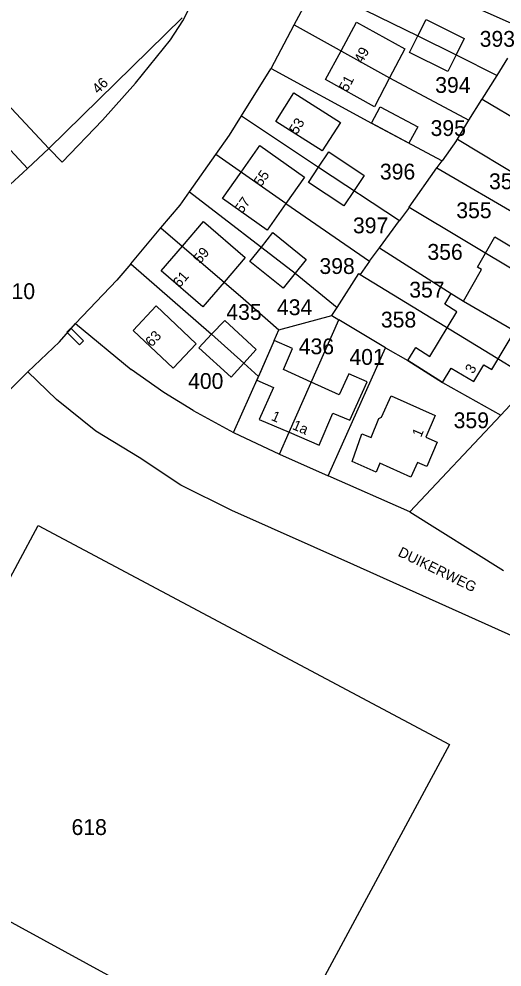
# Model space of a CAD drawing. Extents: x 191922 to 199923, y 328959 to 333350.
# Drawn here: x 196274.9 to 196357.4, y 330759.9 to 330921.7 of the extents above; entities that cross this region are included whole.
import ezdxf

# ---------------------------------------------------------------- set-up
doc = ezdxf.new("R2010")
doc.units = 0
for name, color, linetype in [('enkelbestemming', 7, 'Continuous'), ('Level 6', 7, 'Continuous'), ('maatvoering - maximum aantal wooneenheden', 7, 'Continuous'), ('Maatvoering_symbolen', 7, 'Continuous'), ('recreatiewoning', 7, 'Continuous')]:
    doc.layers.add(name, color=color, linetype=linetype)

msp = doc.modelspace()

# ---------------------------------------------------------------- linework, layer by layer
at = {"layer": 'Level 6'}
for p, q in [((196325.33, 330927.46), (196343, 330918.8)), ((196321.91, 330920.69), (196324.35, 330925.31)), ((196302.87, 330921.36), (196304.24, 330924.05)), ((196300.76, 330918.11), (196302.87, 330921.36)), ((196317.96, 330913.22), (196321.91, 330920.69)), ((196321.91, 330920.69), (196338.18, 330911.64)), ((196294.84, 330910.73), (196300.76, 330918.11)), ((196343, 330918.8), (196349.52, 330915.55)), ((196349.52, 330915.55), (196356.52, 330912.02)), ((196356.52, 330912.02), (196358.35, 330915.02)), ((196312.93, 330905.15), (196317.92, 330913.15)), ((196317.92, 330913.15), (196317.96, 330913.22)), ((196317.96, 330913.22), (196335.11, 330903.91)), ((196338.18, 330911.64), (196351.73, 330904.39)), ((196353.99, 330908), (196356.52, 330912.02)), ((196262.09, 330911.48), (196276.38, 330896.18)), ((196289.2, 330904.39), (196294.84, 330910.73)), ((196351.73, 330904.39), (196353.95, 330907.93)), ((196353.95, 330907.93), (196353.99, 330908)), ((196353.99, 330908), (196382.43, 330891.01)), ((196310.86, 330901.85), (196312.93, 330905.15)), ((196312.93, 330905.15), (196326.06, 330896.37)), ((196282.27, 330897.24), (196289.2, 330904.39)), ((196335.11, 330903.91), (196347.13, 330897.48)), ((196349.77, 330901.19), (196351.73, 330904.39)), ((196308.54, 330898.57), (196310.86, 330901.85)), ((196349.6, 330900.92), (196347.13, 330897.48)), ((196349.6, 330900.92), (196349.77, 330901.19)), ((196349.77, 330901.19), (196362.84, 330893.29)), ((196280, 330899.55), (196276.38, 330896.18)), ((196280, 330899.55), (196282.27, 330897.24)), ((196304.03, 330892.19), (196308.54, 330898.57)), ((196320.48, 330890.16), (196308.54, 330898.57)), ((196346.31, 330896.35), (196347.13, 330897.48)), ((196276.38, 330896.18), (196271.95, 330892.04)), ((196326.06, 330896.37), (196339.88, 330887.27)), ((196341.55, 330889.54), (196346.25, 330896.26)), ((196346.25, 330896.26), (196346.31, 330896.35)), ((196346.25, 330896.26), (196370.82, 330881.92)), ((196302.44, 330889.93), (196304.03, 330892.19)), ((196304.03, 330892.19), (196322.09, 330878.31)), ((196299.15, 330886.03), (196302.44, 330889.93)), ((196320.48, 330890.16), (196334.74, 330880.34)), ((196341.42, 330889.35), (196339.88, 330887.27)), ((196341.42, 330889.35), (196341.55, 330889.54)), ((196341.55, 330889.54), (196370.86, 330871.93)), ((196336.45, 330882.64), (196339.88, 330887.27)), ((196294, 330879.89), (196299.15, 330886.03)), ((196299.15, 330886.03), (196313.2, 330873.97)), ((196334.74, 330880.34), (196336.45, 330882.64)), ((196336.45, 330882.64), (196348.67, 330874.84)), ((196294, 330879.89), (196291.64, 330877.08)), ((196294, 330879.89), (196307.77, 330867.91)), ((196334.74, 330880.34), (196333.18, 330878.09)), ((196322.09, 330878.31), (196329.24, 330872.44)), ((196329.24, 330872.44), (196332.95, 330878.22)), ((196332.95, 330878.22), (196333.18, 330878.09)), ((196333.18, 330878.09), (196355.37, 330864.52)), ((196291.64, 330877.08), (196284.57, 330869.73)), ((196348.67, 330874.84), (196350.78, 330873.53)), ((196313.2, 330873.97), (196319.3, 330868.65)), ((196350.78, 330873.53), (196366.18, 330864.53)), ((196319.3, 330868.65), (196328.31, 330871.05)), ((196328.31, 330871.05), (196329.24, 330872.44)), ((196328.31, 330871.05), (196329.51, 330870.36)), ((196281.85, 330866.57), (196284.57, 330869.73)), ((196284.57, 330869.73), (196294.08, 330861.88)), ((196321.04, 330851.13), (196329.51, 330870.36)), ((196337.48, 330865.55), (196329.51, 330870.36)), ((196307.77, 330867.91), (196313.29, 330862.92)), ((196318.48, 330866.79), (196319.3, 330868.65)), ((196276.45, 330861.44), (196281.85, 330866.57)), ((196318.48, 330866.79), (196315.78, 330860.68)), ((196327.7, 330843.69), (196337.48, 330865.55)), ((196337.48, 330865.55), (196341.29, 330863.37)), ((196341.29, 330863.37), (196347.2, 330859.61)), ((196355.37, 330864.52), (196362.71, 330860.02)), ((196276.45, 330861.44), (196273.34, 330858.37)), ((196281.33, 330856.71), (196276.45, 330861.44)), ((196299.65, 330857.91), (196294.08, 330861.88)), ((196313.29, 330862.92), (196315.78, 330860.68)), ((196311.52, 330851.08), (196315.78, 330860.68)), ((196362.71, 330860.02), (196357.14, 330854.07)), ((196347.2, 330859.61), (196357.14, 330854.07)), ((196288.02, 330851.35), (196281.33, 330856.71)), ((196304.65, 330854.85), (196299.65, 330857.91)), ((196304.65, 330854.85), (196311.52, 330851.08)), ((196357.14, 330854.07), (196341.65, 330837.54)), ((196295.46, 330846.85), (196288.02, 330851.35)), ((196311.52, 330851.08), (196319.4, 330847.42)), ((196319.4, 330847.42), (196321.04, 330851.13)), ((196302.57, 330842.12), (196295.46, 330846.85)), ((196319.4, 330847.42), (196327.7, 330843.69)), ((196341.65, 330837.54), (196327.7, 330843.69)), ((196311.26, 330837.8), (196302.57, 330842.12)), ((196332.06, 330828.49), (196311.26, 330837.8)), ((196341.65, 330837.54), (196357.6, 330827.53)), ((196268.74, 330817.64), (196278.22, 330835.21)), ((196278.22, 330835.21), (196348.38, 330797.84)), ((196359.58, 330816.15), (196332.06, 330828.49)), ((196348.38, 330797.84), (196318.78, 330742.86)), ((196318.78, 330742.86), (196268.69, 330770.16))]:
    msp.add_line(p, q, dxfattribs=at)
msp.add_lwpolyline([(196328.51, 330934.45), (196345.55, 330926.96), (196361.35, 330919.91)], dxfattribs=at)
at = {"layer": 'recreatiewoning'}
for p, q in [((196280, 330899.55), (196302.77, 330921.85)), ((196343, 330918.8), (196344.4, 330921.61)), ((196344.4, 330921.61), (196350.92, 330918.37)), ((196329.89, 330916.25), (196332.52, 330921.14)), ((196332.52, 330921.14), (196340.77, 330916.6)), ((196341.6, 330915.98), (196343, 330918.8)), ((196350.92, 330918.37), (196349.52, 330915.55)), ((196340.77, 330916.6), (196338.18, 330911.64)), ((196327.26, 330911.36), (196329.89, 330916.25)), ((196348.12, 330912.74), (196341.6, 330915.98)), ((196349.52, 330915.55), (196348.12, 330912.74)), ((196265.93, 330914.68), (196280, 330899.55)), ((196338.18, 330911.64), (196335.58, 330906.68)), ((196335.58, 330906.68), (196327.26, 330911.36)), ((196318.75, 330904.2), (196321.83, 330909.08)), ((196321.83, 330909.08), (196329.79, 330904.01)), ((196335.11, 330903.91), (196336.59, 330906.66)), ((196336.59, 330906.66), (196342.99, 330903.26)), ((196326.7, 330899.16), (196318.75, 330904.2)), ((196329.79, 330904.01), (196326.7, 330899.16)), ((196341.49, 330900.5), (196335.11, 330903.91)), ((196342.99, 330903.26), (196341.49, 330900.5)), ((196312.83, 330895.55), (196316.02, 330900.08)), ((196316.02, 330900.08), (196323.67, 330894.7)), ((196326.06, 330896.37), (196327.82, 330899)), ((196327.82, 330899), (196333.84, 330894.99)), ((196309.64, 330891.02), (196312.83, 330895.55)), ((196324.34, 330893.75), (196326.06, 330896.37)), ((196323.67, 330894.7), (196320.48, 330890.16)), ((196330.4, 330889.77), (196324.34, 330893.75)), ((196333.84, 330894.99), (196332.12, 330892.38)), ((196332.12, 330892.38), (196330.4, 330889.77)), ((196317.28, 330885.63), (196309.64, 330891.02)), ((196320.48, 330890.16), (196317.28, 330885.63)), ((196302.82, 330882.88), (196306.43, 330887.09)), ((196306.43, 330887.09), (196313.54, 330880.99)), ((196316.3, 330882.76), (196318.26, 330885.22)), ((196318.26, 330885.22), (196323.95, 330880.64)), ((196353.21, 330879.32), (196356.12, 330884.47)), ((196356.12, 330884.47), (196359.54, 330882.45)), ((196299.21, 330878.67), (196302.82, 330882.88)), ((196314.33, 330880.31), (196316.3, 330882.76)), ((196313.54, 330880.99), (196309.93, 330876.78)), ((196320.01, 330875.75), (196314.33, 330880.31)), ((196323.95, 330880.64), (196322.09, 330878.31)), ((196353.89, 330878.9), (196353.21, 330879.32)), ((196306.32, 330872.57), (196299.21, 330878.67)), ((196322.09, 330878.31), (196320.01, 330875.75)), ((196350.78, 330873.53), (196353.89, 330878.9)), ((196309.93, 330876.78), (196306.32, 330872.57)), ((196347.59, 330872.99), (196348.67, 330874.84)), ((196348.67, 330874.84), (196350.78, 330873.53)), ((196294.41, 330868.49), (196298.32, 330872.7)), ((196298.32, 330872.7), (196305.15, 330866.24)), ((196349.67, 330871.69), (196347.59, 330872.99)), ((196345.05, 330864.06), (196349.67, 330871.69)), ((196307.77, 330867.91), (196310.04, 330870.19)), ((196310.04, 330870.19), (196315.43, 330865.29)), ((196355.64, 330861.85), (196360.89, 330870.61)), ((196283.07, 330868.22), (196283.78, 330868.91)), ((196285.27, 330866.07), (196283.07, 330868.22)), ((196283.78, 330868.91), (196285.94, 330866.72)), ((196301.24, 330862.08), (196294.41, 330868.49)), ((196305.62, 330865.53), (196307.77, 330867.91)), ((196285.94, 330866.72), (196285.27, 330866.07)), ((196305.15, 330866.24), (196301.24, 330862.08)), ((196318.48, 330866.79), (196315.5, 330860.06)), ((196321.63, 330865.42), (196318.48, 330866.79)), ((196311.14, 330860.54), (196305.62, 330865.53)), ((196315.43, 330865.29), (196313.29, 330862.92)), ((196320.07, 330861.85), (196321.63, 330865.42)), ((196341.29, 330863.37), (196342.67, 330865.59)), ((196342.67, 330865.59), (196345.05, 330864.06)), ((196347.2, 330859.61), (196341.29, 330863.37)), ((196313.29, 330862.92), (196311.14, 330860.54)), ((196324.81, 330859.7), (196320.07, 330861.85)), ((196347.2, 330859.61), (196348.68, 330862.1)), ((196348.68, 330862.1), (196352.54, 330859.8)), ((196352.54, 330859.8), (196354.26, 330862.67)), ((196354.26, 330862.67), (196355.64, 330861.85)), ((196315.5, 330860.06), (196318.37, 330858.78)), ((196331.22, 330861.12), (196329.59, 330857.53)), ((196334.37, 330859.74), (196331.22, 330861.12)), ((196331.39, 330853.18), (196334.37, 330859.74)), ((196318.37, 330858.78), (196315.93, 330853.33)), ((196329.59, 330857.53), (196324.81, 330859.7)), ((196336.79, 330853.7), (196338.45, 330857.34)), ((196338.45, 330857.34), (196345.96, 330854.02)), ((196315.93, 330853.33), (196321.04, 330851.13)), ((196326.14, 330848.93), (196328.5, 330854.42)), ((196328.5, 330854.42), (196331.39, 330853.18)), ((196335.01, 330850.23), (196336.32, 330853.47)), ((196336.32, 330853.47), (196336.79, 330853.7)), ((196345.96, 330854.02), (196344.36, 330850.3)), ((196321.04, 330851.13), (196326.14, 330848.93)), ((196331.78, 330846.17), (196333.47, 330850.85)), ((196333.47, 330850.85), (196335.01, 330850.23)), ((196344.36, 330850.3), (196346.32, 330849.46)), ((196346.32, 330849.46), (196344.51, 330845.28)), ((196335.87, 330844.35), (196331.78, 330846.17)), ((196336.54, 330845.86), (196335.87, 330844.35)), ((196341.83, 330843.49), (196336.54, 330845.86)), ((196342.92, 330845.98), (196341.83, 330843.49)), ((196344.51, 330845.28), (196342.92, 330845.98))]:
    msp.add_line(p, q, dxfattribs=at)

# ---------------------------------------------------------------- texts
at = {"layer": 'enkelbestemming'}
for s, p in [('393', (196353.56, 330916.94)), ('394', (196345.97, 330909.07)), ('395', (196345.18, 330901.71)), ('396', (196336.53, 330894.28)), ('354', (196355.16, 330892.63)), ('355', (196349.57, 330887.68)), ('397', (196331.93, 330885.1)), ('356', (196344.64, 330880.58)), ('398', (196326.21, 330878.16)), ('710', (196271.65, 330873.87)), ('357', (196341.54, 330874.13)), ('435', (196310.32, 330870.32)), ('434', (196318.96, 330871.13)), ('358', (196336.7, 330869.02)), ('436', (196322.68, 330864.46)), ('401', (196331.33, 330862.65)), ('400', (196303.79, 330858.54)), ('359', (196349.12, 330851.84)), ('618', (196283.9, 330782.4))]:
    msp.add_text(s, height=2.7, rotation=0, dxfattribs=at).set_placement(p)
at = {"layer": 'maatvoering - maximum aantal wooneenheden'}
for s, rotation, p in [('49', 61.742, (196333.55, 330913.97)), ('46', 44.3918, (196288.44, 330908.79)), ('51', 61.742, (196330.95, 330909.14)), ('53', 57.7575, (196322.37, 330901.87)), ('55', 54.8623, (196316.26, 330892.95)), ('57', 54.8623, (196313.03, 330888.36)), ('59', 49.4236, (196305.84, 330879.8)), ('61', 49.4236, (196302.35, 330875.72)), ('63', 47.1091, (196297.58, 330865.59)), ('3', 59.1247, (196352.44, 330861)), ('1', 336.7186, (196317.85, 330853.27)), ('1a', 336.666, (196321.45, 330851.72)), ('1', 66.666, (196343.54, 330850.17))]:
    msp.add_text(s, height=1.75, rotation=rotation, dxfattribs=at).set_placement(p)
at = {"layer": 'Maatvoering_symbolen'}
msp.add_text('DUIKERWEG', height=1.75, rotation=334.1274, dxfattribs=at).set_placement((196339.48, 330830.09))

doc.saveas('drawing.dxf')
